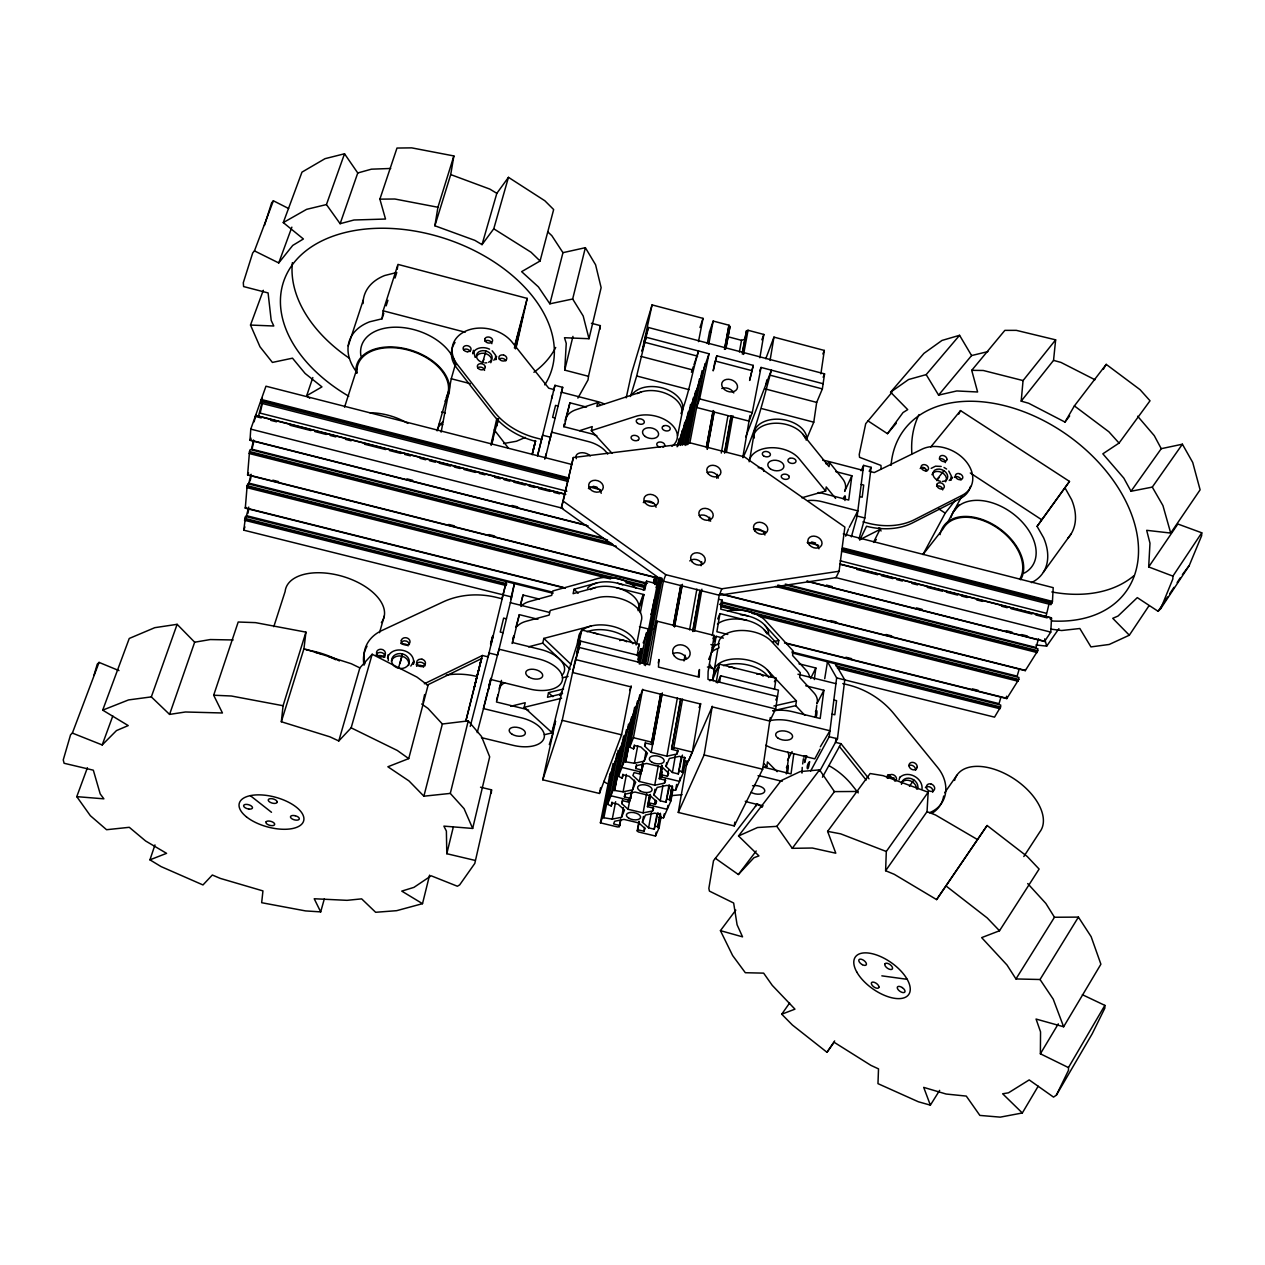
<?xml version="1.0" encoding="UTF-8"?>
<svg xmlns="http://www.w3.org/2000/svg" width="1265" height="1265" viewBox="0 0 1265 1265"><rect width="100%" height="100%" fill="white"/><g stroke="black" fill="none" stroke-linecap="round" stroke-linejoin="round"><path stroke-width="1.5" d="M1038.17 1086.224L1022.326 1112.979L1002.655 1093.782L1008.458 1092.833L1029.188 1079.915L1053.524 1097.103L1056.354 1095.19L1068.514 1070.269L1068.451 1067.581L1040.383 1053.792L1040.542 1031.861L1036.067 1019.052L1063.628 1026.769L1100.898 964.215L1091.126 936.638L1078.413 917.109L1054.472 917.252L1015.953 978.952L1006.987 964.989L981.656 937.618L999.508 930.771L1039.118 869.055L1027.164 856.437L987.111 825.507L936.606 899.605L894.244 874.305L885.611 870.731L886.306 851.487L928.162 792.206L883.081 775.651L870.114 773.532L827.61 831.374L835.801 853.211L812.351 848.024L792.27 848.325L776.837 826.361L757.529 827.516L738.523 835.975L758.937 855.899L753.956 857.717L738.365 874.526L715.389 858.318L713.492 860.738L708.859 888.362L709.412 891.098L733.653 903.02L737.084 924.778L742.539 936.843L720.433 930.645L735.803 910.104M1172.908 576.128L1148.683 566.941L1177.841 524.01L1201.75 532.802L1172.908 576.128L1172.829 579.022L1160.732 608.623L1158.108 611.295L1137.298 597.633L1118.007 616.055L1112.741 618.316L1129.329 635.204L1149.031 605.698M1201.75 532.802L1201.639 535.696L1189.274 565.487L1160.732 608.623M839.675 563.921L1051.089 617.731L1051.025 618.838L1051.531 618.079L839.913 564.237M841.51 551.208L1051.009 604.654L1052.448 601.413L1053.207 587.656L843.265 533.941M807.149 581.378L1044.542 641.497L1050.756 632.12L1051.531 618.079M1148.683 566.941L1149.98 543.207L1146.675 530.32L1170.71 533.071L1200.106 489.824L1192.721 462.468L1182.396 444.205L1161.254 448.68L1131.005 491.263L1123.81 478.107L1102.843 453.819L1119.051 443.082L1150.027 400.784L1140.081 389.683L1106.211 364.367L1074.38 405.907L1064.972 422.067L1028.698 403.282L1021.203 401.132L1023.053 380.575L1055.643 339.842L1016.333 330.355L1004.853 330.371L971.726 370.329L977.608 391.992L956.799 390.948L938.583 395.107L926.186 374.614L959.566 335.304L971.599 355.56L938.583 395.107M577.884 398.111L588.051 379.88L588.478 376.306L564.728 370.123L566.246 343.368L564.49 337.723L589 338.72L601.128 287.661L595.594 264.796L585.363 247.687L562.957 252.668L549.864 303.821L572.666 298.999L585.363 247.687M885.611 870.731L927.039 811.656L928.162 792.206M1044.542 641.497L1044.621 640.375L1044.115 641.118L806.943 581.062M1045.981 616.64L1049.27 602.788M719.848 593.823L1025.267 670.656L1037.774 650.732L1037.885 648.724L785.802 584.983M1025.267 670.656L1025.33 669.549L1024.856 670.26L721.635 593.965M784.474 643.015L1006.782 698.596L1018.784 679.463L1018.91 677.471L721.888 602.867M470.248 726.379L489.081 653.025L497.604 655.112L511.74 596.985L243.781 530.177L245.552 516.5L553.042 593.269M565.423 588.241L245.299 508.182L247.149 485.697L247.829 483.768L645.941 583.782M656.899 577.978L247.592 474.992L249.521 451.526L250.217 449.581L607.548 539.918M588.114 525.908L249.996 440.299L250.77 429.12L265.966 386.205L571.543 464.397M586.201 525.149L250.312 440.094L250.375 439.208L249.996 440.299M245.552 516.5L245.299 520.089L248.746 507.091M480.526 787.209L491.547 789.85L474.802 863.41L459.669 884.883L457.392 886.243L431.159 875.791L413.955 887.366L401.764 891.113L422.51 903.669L429.578 875.143M786.213 643.126L1006.402 698.185L1006.545 696.209M1006.782 698.596L1006.861 697.505L1006.402 698.185M824.717 678.72L827.484 661.737L836.655 677.898L994.527 717.144L1000.568 707.009L1000.71 705.048L792.222 652.993M261.238 417.924L255.514 416.47L255.577 415.568L565.597 494.441M565.613 494.204L255.894 415.394L254.059 421.878M567.985 481.443L260.701 403.076L261.27 399.471L568.902 477.996M491.31 792.965L491.547 789.85M806.722 755.695L804.635 762.526L805.742 755.727M1021.203 401.132L1053.539 360.383L1055.643 339.842M475.023 860.39L446.798 853.717L446.387 831.058L443.873 826.124L472.667 828.448L464.065 808.651L450.293 793.408L423.886 796.191L408.99 780.932L387.881 766.764L408.722 758.605L428.044 685.393L416.944 677.091L372.179 654.242L351.148 727.834L338.783 740.958L329.928 736.831L281.336 721.746L283.075 705.728L305.94 632.136L255.498 622.633L238.199 622.016L213.674 695.228L222.45 712.986L185.465 711.989L169.573 714.409L151.326 696.889L128.54 699.924L102.702 710.139L128.208 725.588L116.475 730.585L102.196 744.943L72.374 733.083L70.571 734.775L63.25 759.933L64.104 763.269L93.325 770.179L100.204 793.914L103.872 798.832L76.77 796.65L87.412 767.744M388.086 654.748L388.308 660.567M281.336 721.746L303.964 648.66L305.94 632.136M599.91 329.248L600.353 325.627L591.403 323.271M835.991 738.428L835.501 742.349L841.004 743.693L869.023 778.813M819.641 771.255L837.462 738.776L844.767 679.906L835.295 663.682M859.014 538.811L864.833 517.986L871.111 467.323L863.6 465.378L861.085 470.738M810.644 771.002L829.192 736.752L836.655 677.898M851.377 536.866L857.18 516.025L863.6 465.378M848.515 528.849L845.716 536.186M839.09 571.258L844.862 527.094L744.358 456.855L690.911 443.05L573.345 457.519L561.296 507.929L663.382 581.188L719.216 595.23L835.991 577.631L839.09 571.258L721.841 588.794L665.754 574.674L563.194 501.146L573.345 457.519M805.726 685.772L823.879 690.279L820.194 718.504L792.696 711.721A28.368 15.37 8.2 0 0 772.773 710.851M835.659 471.56L851.883 475.767L848.704 500.055L823.262 493.508A26.312 16.524 7.7 0 0 818.139 492.528M815.213 717.192L816.763 705.459M802.231 767.396L801.978 773.121M802.69 763.965L803.386 758.794M814.312 679.558L815.862 667.999L799.021 663.809M793.803 753.687L791.02 773.88L764.677 767.46M786.324 773.88L788.19 760.534M804.777 715.263L795.748 705.664L796.412 700.921L767.302 669.881M801.836 497.778L825.65 491.026L826.219 486.946L835.612 498.426M825.824 463.717L829.603 462.626L829.034 466.643L802.801 434.18M356.904 372.416A62.206 39.863 18.2 0 1 369.76 321.769L382.014 318.812L383.153 310.81L397.969 264.401L527.205 298.398L516.041 347.891M397.257 269.255L397.732 266.014M687.101 761.245L678.277 812.446L734.238 825.919L762.684 769.231L770.29 717.524M774.449 689.346L776.077 678.23L719.295 664.141L712.258 680.475M806.153 440.157L813.774 422.178L816.684 402.397L822.361 388.908L824.559 373.871L648.392 327.493L644.154 341.518M820.89 373.839L824.337 350.437L773.959 337.123L765.784 358.707M763.08 767.333L766.796 766.558L767.476 761.909L777.153 771.682M686.342 765.673L712.148 706.866L769.784 721.066L775.682 708.969L778.434 690.121L720.655 675.795L717.587 682.863M764.756 625.116L778.781 640.422L778.117 644.913L764.06 629.606M734.238 825.919L734.823 822.123M549.864 303.821L538.416 286.902L521.623 271.659L540.076 261.001L553.659 209.547L544.836 200.755L508.467 177.337L493.761 228.791L482.028 244.619L474.865 240.366L434.875 225.771L437.927 207.254L453.866 155.943L411.694 147.863L396.989 148.052L379.88 199.143L385.509 219.035L353.994 219.999L340.127 223.699L326.449 204.566L344.523 153.777L325.01 158.678L301.971 172.135L283.281 222.593L303.394 238.974L292.737 245.426L278.743 262.946L254.455 250.881L252.7 252.953L243.291 282.728L243.607 286.57L268.085 292.927L271.2 320.424L273.793 326.006L250.502 325.058L263.31 290.286M719.595 682.199L720.655 675.795M742.966 457.709C756.344 429.61 763.269 399.724 771.413 370.155L745.749 436.82M678.277 812.446L704.115 754.952L712.258 706.234M716.211 682.61L719.295 664.141M766.163 383.801L766.811 379.911M770.053 360.462L773.959 337.123M434.875 225.771L450.72 174.586L453.866 155.943M717.714 649.451L713.745 672.964A29.048 16.255 9.1 0 1 740.658 659.002A29.048 16.255 9.1 0 1 771.207 677.075M749.781 459.195L753.197 438.939A26.755 17.473 8.7 0 1 776.109 423.206A26.755 17.473 8.7 0 1 805.457 438.67M682.436 755.094L678.293 773.927L672.411 772.488L666.007 766.432L669.359 758.51L679.352 756.344L685.314 757.798L683.875 761.135L688.271 761.388L692.366 752.09L700.668 703.53M712.306 635.536L719.295 594.74M742.903 456.823L750.003 415.394M759.87 357.758L763.854 334.45L748.042 330.276L746.476 330.798L742.46 351.749M654.179 629.211L657.152 621.21L714.266 635.473L708.1 671.683L707.973 679.337L777.501 696.541L775.809 700.004M698.486 341.629L703.024 318.369L652.076 304.897L642.035 351.275L646.273 337.281L709.017 353.773L699.624 398.902L696.635 407.488L749.022 421.103L752.28 412.627L761.04 367.435L823.12 383.738M708.669 659.413L714.551 645.45L716.101 636.295L723.374 638.098M746.982 620.388L719.959 613.62L716.875 631.725L727.755 634.445M718.647 599.278L722.236 600.179L720.718 609.129L747.71 615.897M671.984 786.103L671.304 789.993L675.605 790.245L683.448 772.362L685.472 760.692M675.605 790.245L676.617 784.427M678.293 773.927L681.361 756.423M680.175 777.501L679.495 781.375L661.532 777.026M698.217 676.538L699.434 669.533L699.245 677.17L658.448 667.082L658.954 659.492L658.29 663.002M753.244 365.395L749.623 380.401L753.244 365.395L716.844 355.829L715.642 359.26M683.448 772.362L682.009 772.014L684.539 757.245M667.92 805.441L667.224 809.331L649.657 805.093M645.34 742.27L644.628 746.144L651.175 752.359L666.924 756.185L676.917 754.003L677.597 750.129M673.043 789.075L671.003 800.729L669.596 800.397L671.304 790.672M669.596 800.397L672.284 786.087M671.003 800.729L663.508 817.807L659.318 817.538L659.998 813.664M661.184 816.178L659.112 827.816L657.737 827.484L659.808 815.846M676.917 754.003L678.23 750.951L671.604 749.339L680.602 698.913M692.698 631.045L699.94 590.312M724.481 452.601L731.043 415.758M657.737 827.484L660.441 813.237M671.604 749.339L680.823 699.482M692.92 631.567L700.162 590.818M724.703 453.044L731.265 416.185M742.318 354.089L746.476 330.798M642.889 763.174L640.549 774.148L634.065 772.583L632.895 775.508L639.347 781.485L654.732 785.201L664.473 783.161L665.706 780.252L659.239 778.687L661.832 776.299L660.393 775.951L660.947 774.654L667.43 776.22L668.458 770.401M672.174 747.995L673.644 748.358L682.578 699.071M694.643 631.14L701.901 589.221M726.347 452.554L732.894 415.679M743.599 354.421L748.042 330.276M654.985 789.154L653.942 794.989L660.235 800.808L665.991 802.2L669.074 784.727M663.508 817.807L664.204 813.933M665.991 802.2L669.754 785.47M672.411 772.488L675.494 754.999M661.231 777.738L662.275 771.919M666.924 756.185L677.376 697.885M684.001 660.962L685.045 655.128M689.567 629.875L696.889 589.063M701.063 565.74L701.775 561.85M709.08 521.038L709.776 517.164M716.749 478.297L717.445 474.407M721.287 453.028L727.897 416.106M739.408 351.97L741.496 340.317L745.022 339.131M643.474 816.431L642.399 822.25L648.597 827.848L654.226 829.207L657.009 813.695M666.007 766.432L666.702 762.558M654.226 829.207L657.958 812.636M660.235 800.808L663.002 785.28M664.473 783.161L665.153 779.272M639.015 821.222L637.212 830.931L638.319 831.927L655.507 836.039L656.203 832.149M654.732 785.201L658.259 765.799M648.597 827.848L651.412 812.351M622.459 799.67L621.716 803.544L628.057 809.284L643.094 812.889L652.582 810.976L653.278 807.086M654.464 804.303L655.175 800.429M659.239 778.687L661.69 765.119M659.792 777.39L661.88 765.768M652.582 810.976L653.768 808.193L647.443 806.675L649.957 804.414L648.55 804.066L649.072 802.832L655.397 804.366L656.108 800.492M660.393 775.951L662.148 766.258M660.947 774.654L662.338 766.89M647.443 806.675L649.577 795.021M647.965 805.441L649.736 795.717M648.55 804.066L650.305 794.388M637.212 830.931L637.718 829.745L643.917 831.231L644.628 827.342M649.072 802.832L650.479 795.084M662.338 692.904L653.025 743.33L651.554 742.966L660.836 693.726M673.407 625.843L680.934 585.126M706.423 447.43L713.254 410.587M724.734 348.523L729.051 325.247L713.191 321.057L709.523 331.873L707.293 343.527M651.175 752.359L661.943 694.09M674.324 626.46L682.025 585.331M707.151 449.375L714.077 411.346M725.525 349.33L730.016 326.449L728.751 326.117L724.434 349.377M674.514 626.981L682.388 584.335M707.451 448.601L714.251 411.773M726.078 347.78L730.016 326.449M637.718 829.745L639.157 821.981M643.094 812.889L646.652 793.519M639.347 781.485L642.604 764.028M641.07 772.852L639.631 772.504L640.216 771.065L641.655 771.413L643.11 763.665M641.655 771.413L643.268 764.297M620.894 819.657L619.297 826.646L617.652 826.978L600.401 822.835L602.472 817.522L612.276 819.135L621.574 817.253L624.499 810.011L618.158 804.287L612.434 802.911L611.232 805.979L607.564 804.35L613.066 790.198L623.092 791.843L632.642 789.834L635.694 782.244L629.243 776.299L623.392 774.876L622.127 778.101L618.395 776.41L624.151 761.577L634.413 763.269L644.217 761.135L646.02 751.457M651.554 742.966L660.536 694.501M673.454 624.689L680.633 585.916M706.487 446.324L712.954 411.425M632.642 789.834L634.477 780.141M640.549 774.148L641.276 770.274M642.003 766.416L642.715 762.542M441.121 432.14L451.273 378.757L455.59 363.64M634.413 763.269L637.718 745.812M621.716 803.544L622.839 800.745L629.164 802.279L629.907 798.389M628.057 809.284L631.346 791.843M642.193 770.116L635.694 768.535L636.422 764.661M629.164 802.279L629.67 801.03L628.262 800.698L628.816 799.322L630.223 799.654L631.678 791.922M630.223 799.654L632.184 790.672M623.092 791.843L626.428 774.401M644.217 761.135L647.427 753.181L640.865 746.982L634.872 745.512L633.559 748.896L629.749 747.141L633.401 737.701L642.683 689.251M647.506 664.062L663.461 580.73M689.805 443.145L705.032 363.688M708.732 344.317L713.191 321.057M657.152 621.21L649.688 664.9L579.323 647.49L575.211 660.235L562.213 720.338L542.78 779.809L599.436 793.455L621.574 734.823L631.14 685.867M630.729 798.421L624.372 796.887L625.116 793.013M633.559 748.896L634.303 745.006M619.297 826.646L620.783 818.882M621.574 817.253L623.424 807.56M631.615 717.097L621.89 767.412L639.932 771.776M642.098 662.907L658.575 577.757M684.397 444.221L693.378 397.763M612.276 819.135L615.644 801.725M624.151 761.577L634.635 707.277M643.237 662.67L659.713 577.33M685.171 445.454L695.655 391.154M622.127 778.101L622.886 774.227M625.59 761.941L636.058 707.625M644.264 664.963L661.073 577.678M686.848 443.841L698.043 385.651M625.875 761.198L637.465 701.063M644.549 664.204L660.994 578.832M686.753 444.964L699.45 379.01M629.749 747.141L639.805 694.754M645.403 665.643L662.18 578.311M687.907 444.426L702.059 370.692M620.34 747.441L610.9 795.764L628.531 800.002M638.066 656.614L638.825 652.74M679.558 444.015L682.199 430.495M613.066 790.198L623.629 735.961M637.987 662.006L640.612 648.803M653.436 582.959L654.195 579.085M680.238 445.438L684.76 422.194M680.965 413.623C689.188 393.383 692.145 371.736 698.596 351.022L693.932 364.873M611.232 805.979L611.975 802.105M614.474 790.53L625.021 736.309M639.331 662.702L641.956 649.135M654.764 583.292L655.507 579.417M681.867 443.825L686.769 418.636M614.743 789.834L626.412 729.779M639.22 663.904L642.241 648.407M654.653 584.462L656.155 576.714M681.772 444.964L688.16 412.026M618.395 776.41L628.547 724.086M640.201 664.014L646.225 633.006M655.618 584.557L657.12 576.808M682.689 445.027L690.579 404.341M600.401 822.835L610.141 773.405M602.472 817.522L613.114 763.364M636.722 643.822L641.197 621.099A28.953 16.619 11.7 0 0 628.942 602.014A28.953 16.619 11.7 0 0 596.985 597.839L550.212 610.473L549.152 615.09L526.24 621.257A28.447 15.892 12.8 0 0 517.132 626.428M677.597 435.856L681.566 415.647A26.913 17.678 12 0 0 668.632 394.68A26.913 17.678 12 0 0 637.244 393.605M603.864 817.854L615.122 761.071M615.612 760.66L616.941 753.845M607.564 804.35L618.174 750.161M677.645 446.339L679.163 438.591M637.117 655.317L639.284 644.264L581.758 629.986L561.992 691.797L551.888 732.672L555.556 721.271L542.78 779.809M511.74 596.985L514.412 583.56L510.665 598.946M640.327 612.608L643.901 594.55L616.593 587.703M656.076 587.513L657.389 583.877L646.542 581.157L644.77 590.075L617.526 583.228M599.436 793.455L600.575 787.779M497.714 695.434L497.778 694.849M422.984 702.122L424.629 694.532M581.758 629.986L576.587 653.894L580.698 641.118L639.236 655.618L637.908 659.223M630.476 396.498L636.69 375.99L648.392 327.493M629.606 690.516L630.95 686.879L572.571 672.506L580.698 641.118M626.207 397.858L631.599 373.128L652.076 304.897M563.558 688.982L548.52 692.682L547.492 697.3L562.545 693.615M596.732 583.007L574.073 589.237L573.092 593.68L595.783 587.466M490.915 444.869L496.829 418.462M498.015 419.917L496.639 426.115L498.568 418.778M253.538 439.983L251.482 449.107L603.263 538.052M258.471 416.28L261.713 403.804M252.146 448.68L253.806 441.39M260.29 412.627L262.361 403.456M248.066 486.076L251.103 474.264M250.138 480.906L250.944 477.348M247.829 513.495L248.62 510.032M515.456 348.919L522.809 316.266L514.396 348.002M480.763 661.595L481.443 658.78L481.206 659.808M475.624 681.93L477.158 675.81M476.241 679.7L474.249 687.701M551.714 732.372L524.153 707.341L525.212 702.723L510.57 706.313M570.215 669.264L542.748 643.11L543.824 638.414L590.961 626.033M612.07 453.344L591.324 430.653L592.257 426.59L579.576 430.685M565.502 419.411A26.391 16.983 13.5 0 1 576.176 409.654L597.76 402.555L596.843 406.524L640.896 392.071M588.478 376.306L600.353 325.627M497.445 696.651L496.592 700.162M513.052 639.394L513.859 635.694L513.068 638.493M563.984 426.368L564.601 423.585L563.7 426.811M537.941 619.281L519.314 614.648L512.641 642.573L540.867 649.546A28.716 15.718 12.7 0 1 562.039 675.289M586.549 407.109L569.93 402.808L564.206 426.779L590.281 433.5A26.628 16.872 13.4 0 1 596.859 435.793M472.667 828.448L489.682 756.834L481.522 736.483L468.256 720.876L442.355 724.007L427.981 708.416L421.688 703.988M501.272 682.041L496.481 702.012L523.489 708.606A27.482 14.389 12.6 0 1 528.675 710.171M520.753 604.528L523.03 595.009L539.143 599.025M535.048 442.956L534.542 444.964M490.899 678.325L490.219 681.123M533.877 447.478L534.194 446.26L532.533 452.981M446.798 853.717L453.297 827.057M564.728 370.123L572.95 336.379M487.325 692.524L483.42 708.574L521.37 717.808A27.561 14.326 12.6 0 1 544.061 738.08A27.561 14.326 12.6 0 1 513.258 745.354L481.412 737.637M545.357 457.977L562.688 387.327L554.956 385.319L553.501 391.043M716.844 355.829L713.191 370.851L715.041 360.968L751.347 370.503M550.56 437.247L542.685 435.223L537.483 455.969L554.956 385.319M489.808 682.499L489.144 685.235L489.95 682.183M512.056 643.49L512.578 641.355M477.364 675.004L477.569 674.134M533.545 448.933L534.368 445.501M450.293 793.408L468.256 720.876M491.136 643.774L491.626 641.829M488.986 686.99C491.864 675.194 486.187 697.869 488.733 688.049M465.726 721.445L481.19 659.413M534.004 447.13L535.522 440.9L533.593 448.775M480.842 661.216L476.272 679.526M492.148 639.711L493.018 636.516M533.561 448.743L532.375 453.471M474.992 684.697L474.359 687.259M475.434 682.894L476.067 680.333M475.94 680.728L476.399 678.862M476.826 677.107L478.549 670.466M479.783 665.295L481.554 658.433M476.605 678.167L477.126 676.111M490.535 644.091L492.433 636.485M490.061 681.471L490.788 678.562M532.186 454.688L535.554 440.615M465.805 721.271L482.408 655.491L488.084 656.883L506.348 581.552L502.015 598.535M490.978 644.707L491.421 642.905M551.556 398.681L552.552 394.775M423.886 796.191L442.355 724.007M490.883 643.664L492.828 636.089M561.217 393.036L562.688 387.327M899.099 779.904L899.81 777.184M544.756 459.179L546.227 453.55M548.773 443.746L551.793 432.171L588.431 441.596A26.707 16.84 13.4 0 1 607.722 454.088M477.205 732.609L499.043 649.198L538.7 658.97A28.81 15.654 12.7 0 1 562.198 680.87A28.81 15.654 12.7 0 1 529.845 689.046L491.057 679.542M653.546 582.311L654.906 577.109M653.673 582.975L655.507 576.049M514.823 345.139L527.205 298.398M491.342 444.995L498.236 418.889M478.803 669.264L479.166 667.857M565.06 421.071L569.93 402.808M520.5 604.385L523.03 595.009M499.438 687.907L501.478 680.396M515.883 627.298L519.314 614.648M398.475 668.22L402.428 653.879M485.886 350.99L482.692 362.533A7.954 5.977 13.5 0 1 477.253 353.33A7.954 5.977 13.5 0 1 489.508 352.761A7.954 5.977 13.5 0 1 488.622 362.249M400.009 663.35L401.985 656.203A8.871 7.432 9.9 0 1 408.611 665.453M482.961 362.185L483.768 359.307M154.978 844.909L149.934 859.836L161.066 866.588L202.969 884.947L212.33 875.016L220.3 878.4L262.946 890.908L261.665 902.704L305.529 910.911L320.693 911.891L324.33 898.862M561.296 507.929L563.194 501.146M379.532 632.658L384.307 615.913M437.121 430.859L448.221 391.96M338.783 740.958L359.861 667.888L372.179 654.242M482.028 244.619L496.829 193.339L508.467 177.337M93.958 675.32L97.263 664.157L99.065 662.401L118.989 670.608M1000.979 697.031L999.034 703.64L791.937 651.918M1019.116 669.391L1017.123 676.143L721.256 601.808M1038.565 638.809L1035.988 647.474L785.296 584.082M264.464 225.423L271.627 202.874L273.382 200.787L288.626 208.519M382.014 318.812L383.785 313.246M386.157 305.845L387.928 300.279M395.012 278.031L396.783 272.481L384.702 275.517A61.131 40.29 18.7 0 0 363.055 303.584M273.793 626.681L285.147 591.451A51.201 27.862 16.4 0 1 345.045 577.125A51.201 27.862 16.4 0 1 381.397 622.586M344.539 407.172L357.015 368.447M549.295 744.563L552.947 733.241M348.207 345.946L363.292 300.011M699.988 327.493L703.024 318.369M691.433 372.305L693.299 366.739M309.672 398.175L306.699 395.708L312.819 377.555M243.781 530.177L244.92 526.888M677.107 446.766L709.017 353.773M169.573 714.409L194.668 642.209L210.275 639.552L233.139 639.964M340.127 223.699L357.758 172.973L344.523 153.777M245.299 508.182L245.679 507.123L245.616 507.929L563.526 587.434M247.592 474.992L248.588 472.825M728.751 326.117L729.051 325.247M250.312 440.094L251.008 438.149M255.514 416.47L255.894 415.394M260.701 403.076L262.408 398.285M643.332 590.186L646.542 581.157M638.382 608.07L642.857 595.467M151.326 696.889L177.132 624.325L194.668 642.209M638.145 610.726L643.901 594.55M657.104 576.872L656.82 577.662L249.822 475.245M654.353 599.531L651.175 614.616L651.744 613.066M102.196 744.943L112.806 715.974M278.743 262.946L291.867 227.147M637.924 647.965L639.284 644.264M663.382 581.188L665.754 574.674M643.158 642.873L648.645 629.037L639.457 626.744M638.841 655.697L641.387 648.771M102.702 710.139L129.251 638.461L154.773 627.677L177.132 624.325M761.862 339.811L763.854 334.45M72.374 733.083L99.065 662.401M254.455 250.881L273.382 200.787M759.759 370.835L761.04 367.435M609.477 776.789L642.588 689.741L700.589 704.02L699.071 707.546M624.372 796.887L625.511 794.056L635.046 792.048L650.305 795.732L656.598 801.551L655.397 804.366M635.694 768.535L636.864 765.562L646.668 763.443L662.275 767.222L668.679 773.279L667.43 776.22M644.628 746.144L645.846 743.061L652.471 744.69L653.025 743.33M719.216 595.23L721.841 588.794M822.867 353.994L824.337 350.437M720.765 603.737L722.236 600.179M717.761 618.917L719.959 613.62M712.954 638.635L714.266 635.473M823.151 377.255L824.559 373.871M713.903 641.545L716.101 636.295M642.399 822.25L645.45 815.04L654.922 813.126L660.63 814.502L659.318 817.538M653.942 794.989L657.12 787.431L666.861 785.391L672.695 786.814L671.304 789.993M673.644 748.358L673.976 747.599L692.366 752.09M643.917 831.231L645.071 828.559L638.872 822.962L623.945 819.388L614.648 821.254L613.572 823.958L619.787 825.46M682.009 772.014L679.716 770.654M655.507 836.039L659.112 827.816M387.517 657.863C391.834 644.091 416.454 649.736 413.386 664.188L414.003 661.089L410.809 666.07M844.704 491.247L851.883 475.767M869.419 470.896L871.111 467.323M774.417 681.709L776.077 678.23M849.242 527.331L857.844 510.87L822.108 501.683A26.391 16.492 7.7 0 0 808.382 500.513M859.726 540.139L866.525 526.256A65.132 49.019 24.8 0 0 912.887 522.714L960.467 498.41A32.305 24.003 26.4 0 0 970.492 486.377M873.562 542.226L880.535 528.296M810.565 678.514L815.862 667.999M958.744 414.098L960.53 410.603L1069.494 481.412L1037.094 526.366L1043.625 537.783A60.499 40.021 36 0 1 1031.418 582.627M787.542 760.36L792.096 751.6M816.89 703.751L823.879 690.279M803.607 757.071L804.319 755.743M923.086 554.276L945.224 513.131L954.917 500.814M820.337 746.793L829.951 730.759L791.368 721.24A28.447 15.306 8.3 0 0 769.753 720.686M820.02 749.165L814.802 758.858L777.026 749.607A28.447 15.306 8.3 0 1 765.784 745.227M947.438 522.761L961.985 495.975M822.44 777.216L841.004 743.693M1068.451 1067.581L1104.851 1005.375L1082.381 994.701M1056.354 1095.19L1092.248 1033.711L1104.867 1008.094L1104.851 1005.375M1103.349 369.254L1106.211 364.367M1040.383 1053.792L1058.299 1023.844M1037.094 526.366L1069.494 481.412M1015.953 978.952L1040.036 979.505L1078.413 917.109M789.597 1003.019L781.738 1014.214L792.412 1025.03L826.978 1052.274L834.141 1042.281L870.921 1065.367L878.511 1068.878L877.973 1083.646L918.358 1101.768L930.376 1105.151L939.642 1090.367M891.825 392.514L865.719 423.664L859.235 454.467L859.552 457.313L880.946 465.425L881.183 469.252M1023.812 856.531L1039.846 831.896A50.236 28.716 33.8 0 0 1011.241 777.058A50.236 28.716 33.8 0 0 954.616 780.41M1050.203 619.091L1051.089 617.731M1158.108 611.295L1167.611 596.922M1169.73 593.728L1173.952 587.34M1177.13 582.564L1180.292 577.773M1182.411 574.579L1189.274 565.487M936.606 899.605L987.111 825.507M826.978 1052.274L834.647 1040.921M1035.972 644.96L1046.693 646.13L1058.916 628.673M944.655 792.76L956.909 775.224M1131.005 491.263L1152.289 487.104L1182.396 444.205M909.456 786.308L913.836 779.936M1043.372 572.239L1070.949 534.146M867.664 420.676L887.461 433.674L903.036 412.548L907.717 409.623L890.592 392.197L923.956 353.362L941.982 340.443L959.566 335.304M792.27 848.325L834.441 791.621L858.097 791.463M776.837 826.361L819.578 769.863L834.441 791.621M738.365 874.526L756.185 850.997M1064.972 422.067L1069.668 415.932M738.523 835.975L781.074 780.632L800.255 771.571L819.578 769.863M715.389 858.318L757.387 803.844L762.226 807.228M922.944 554.56L943.137 528.77A45.919 30.044 36.1 0 1 996.741 527.521A45.919 30.044 36.1 0 1 1019.622 579.37M755.426 806.358L757.387 803.844M952.956 512.594L959.028 504.846M936.669 479.799L943.959 470.722M936.685 480.605L939.12 477.569M873.909 542.464L876.329 539.475M930.692 447.067L960.53 410.603M887.461 433.674L896.3 423.222M493.84 360.272L496.576 356.335L495.833 359.75L495.469 355.022L492.117 350.769M899.605 777.611C907.622 769.642 922.865 777.849 922.058 788.712M949.193 480.463L952.434 477.221L950.79 480.32L951.233 475.735L948.75 471.039M890.592 392.197L908.555 379.532L926.186 374.614M931.182 468.35L935.562 466.168L941.192 466.437M306.699 395.708L321.958 386.884L305.118 373.46L292.5 358.185L272.402 362.423L259.989 346.784L250.502 325.058M283.281 222.593L306.62 209.342L326.449 204.566M860.311 539.443L880.677 529.102M424.328 683.78L482.408 655.491M427.175 685.124L481.633 658.575M1129.329 635.204L1109.247 644.454L1090.952 646.905L1079.836 628.515L1061.651 630.523L1050.804 629.116M525.323 437.39L516.452 441.248L503.549 443.556M149.934 859.836L166.569 853.337L145.617 840.988L129.283 827.31L106.56 829.714L90.353 815.704L76.77 796.65M781.738 1014.214L794.958 1009.154L772.267 985.372L763.633 973.133L745.322 972.722L732.625 955.534L720.433 930.645M619.739 640.612L620.593 640.296A4.412 2.483 11.4 0 1 626.634 641.798M591.324 430.653L635.71 416.375A27.15 17.568 12 0 1 670.118 423.158A27.15 17.568 12 0 1 671.952 446.324M357.758 172.973L371.404 169.178L390.727 168.466M422.51 903.669L396.657 910.673L375.642 912.286L361.648 898.862L347.021 900.332L314.21 898.751L320.693 911.891M528.533 646.826L542.748 643.11M562.34 677.819L568.08 676.395M773.168 641.798L778.781 640.422M971.599 355.56L987.933 351.591M524.153 707.341L561.581 698.248M544.33 734.712L551.603 733.02M773.895 705.997L796.412 700.921M773.2 710.724L795.748 705.664M1022.326 1112.979L1000.251 1117.137L979.869 1115.414L966.286 1096.091L946.078 1094.019L923.703 1087.378L930.376 1105.151M758.194 467.734L758.747 467.639A4.032 2.577 9.1 0 1 762.621 468.635A4.032 2.577 9.1 0 1 763.712 471.244M709.507 680.633L713.365 679.985M670.529 795.701L682.104 794.673M379.88 199.143L394.87 199.016L437.927 207.254M971.726 370.329L983.285 370.487L1023.053 380.575M213.674 695.228L231.368 696.003L283.075 705.728M881.847 975.853L907.195 979.316M827.61 831.374L840.656 833.841L886.306 851.487M655.523 826.235L658.021 826.82M667.351 799.085L669.897 799.701M782.197 781.327L763.317 776.726A27.229 14.026 8.7 0 0 758.02 775.73M763.127 805.852L750.177 802.722A27.229 14.026 8.7 0 1 745.243 801.251M562.213 720.338L621.574 734.823M633.401 737.701L651.855 742.207M704.115 754.952L762.684 769.231M576.65 659.824L775.682 708.969M829.192 736.752L837.462 738.776M502.363 598.851L496.797 597.475A73.117 61.005 13.5 0 0 443.066 601.934L381.54 630.682A37.112 31.008 9.9 0 0 365 663.698M842.822 683.574L848.214 684.903A71.899 58.996 29.2 0 1 893.881 713.729L937.634 767.46A36.226 29.569 32.3 0 1 929.348 812.747M510.348 602.693L549.358 612.386M797.946 674.229L835.928 683.669M707.435 667.003L713.144 668.426M506.443 618.806L503.628 618.111L500.228 632.057L503.043 632.753M833.856 699.988L836.576 700.668L834.805 714.788L832.07 714.108M845.937 657.247L851.693 658.686M972.374 688.872L978.13 690.311M246.786 515.772L552.631 592.162M244.888 518.397L506.727 583.75M835.959 665.928L1000.568 707.009M244.841 519.203L506.538 584.509M837.525 667.098L1000.125 707.688M244.461 520.263L506.269 585.584M837.383 668.189L1000.046 708.779M710.898 644.549L714.551 645.45M272.829 480.178L278.569 481.617M448.711 524.437L454.451 525.876M488.859 534.542L494.599 535.981M830.71 620.562L836.434 622.016M886.038 634.492L891.762 635.931M249.079 483.167L647.474 583.276M247.149 485.697L645.561 585.742M719.564 604.322L1018.784 679.463M247.102 486.535L612.734 578.342M626.143 581.71L645.276 586.517M721.24 605.587L738.491 609.92M751.916 613.288L1018.309 680.175M246.722 487.61L610.6 578.943M625.922 582.801L645.071 587.608M720.971 606.647L736.214 610.473M759.079 616.213L1018.246 681.282M250.77 429.12L562.878 508.324M835.533 577.504L1050.756 632.12M406.951 478.866L412.69 480.32M511.977 505.462L517.701 506.917M826.44 585.11L832.18 586.565M916.398 607.896L922.138 609.351M1006.339 630.682L1012.079 632.136M1021.646 634.556L1027.386 636.01M249.521 451.526L610.948 542.875M777.864 585.047L1037.774 650.732M249.458 452.411L612.592 544.156M777.516 585.822L1037.284 651.459M249.079 453.487L616.182 546.227M775.445 586.454L1037.221 652.582M842.727 547.887L1052.448 601.413M261.207 400.373L568.665 478.834M842.348 548.678L1051.958 602.172M260.827 401.448L568.412 479.925M593.253 486.266L597.064 487.231M811.703 541.989L815.514 542.97M842.205 549.785L1051.895 603.279M588.984 486.804L600.432 489.729M644.328 500.924L653.879 503.359M753.908 528.865L765.341 531.79M807.228 542.479L818.661 545.389M259.641 412.991L566.831 491.2M840.213 560.79L1046.171 613.24M270.805 420.359L276.545 421.814M289.938 425.23L310.969 430.574M314.795 431.555L326.275 434.464M330.102 435.445L335.842 436.899M345.408 439.334L351.132 440.789M364.526 444.205L385.572 449.549M389.399 450.53L400.863 453.439M404.689 454.42L410.429 455.874M419.996 458.309L425.736 459.78M429.562 460.745L435.302 462.199M439.113 463.18L450.593 466.105M454.42 467.07L460.16 468.524M463.986 469.505L475.466 472.43M479.293 473.395L485.017 474.849M494.583 477.284L500.323 478.755M504.15 479.72L509.89 481.174M513.716 482.155L525.196 485.08M529.007 486.045L534.747 487.499M538.574 488.48L550.054 491.405M553.88 492.37L559.62 493.824M856.674 569.392L877.641 574.737M881.452 575.702L892.884 578.611M896.695 579.576L902.404 581.03M911.939 583.45L917.647 584.904M927.182 587.34L942.425 591.214M946.236 592.178L957.668 595.088M961.479 596.052L967.187 597.507M976.722 599.942L982.431 601.397M1001.485 606.235L1007.209 607.69M1011.02 608.655L1031.971 613.999M1035.782 614.964L1047.214 617.873M857.18 516.025L864.833 517.986M441.564 411.979L445.359 412.943M541.626 439.382L536.376 438.038A66.476 50.41 15.3 0 1 493.84 411.346L457.361 364.51A33.238 24.952 13.5 0 1 466.848 330.608A33.238 24.952 13.5 0 1 512.23 342.309L548.741 388.197L553.88 389.525M862.951 521.86L868.043 523.172A65.258 49.05 24.8 0 0 914.484 519.646L962.127 495.342A32.368 24.019 26.4 0 0 965.369 460.618A32.368 24.019 26.4 0 0 921.964 449.202L874.241 472.557L869.245 471.26M561.502 392.229L597.586 401.59A26.312 17.014 13.5 0 1 604.085 403.883M862.967 470.359L827.769 461.235A26.012 16.666 7.6 0 0 822.724 460.27M558.134 406.081L555.541 405.401L552.615 417.387L555.224 418.051M861.196 484.4L863.71 485.064L862.192 497.208L859.647 496.56M451.273 378.757L470.327 383.674M636.69 375.99L689.077 389.667M762.004 408.674L813.774 422.178M383.153 310.81L465.204 332.205M699.624 398.902L752.28 412.627M645.166 342.404L697.584 356.161M770.559 375.31L822.361 388.908M640.928 356.382L692.935 369.997M765.293 388.94L816.684 402.397M709.523 331.873L710.788 332.205M727.96 336.743L741.496 340.317M1053.539 360.383L1060.94 362.407L1094.968 379.753M303.964 648.66L351.275 663.73L359.861 667.888M489.571 349.187C483.989 346.404 475.118 347.1 472.731 353.741L473.426 350.326L475.102 357.331M450.72 174.586L489.84 189.102L496.829 193.339M927.039 811.656L935.562 815.008L977.181 839.375M351.148 727.834L397.257 750.445L408.722 758.605M944.022 467.481L946.6 469.046M493.761 228.791L531.015 252.209L540.076 261.001M970.302 472.999L1041.269 519.472M938.851 508.941L945.224 513.131M603.705 781.359L606.915 783.525M1074.38 405.907L1108.883 431.792L1119.051 443.082M946.267 886.148L987.206 917.931L999.508 930.771M250.296 795.622L271.501 812.288M548.52 692.682L552.837 696.683M547.745 231.843L551.825 235.669L562.957 252.668M543.824 638.414L571.242 664.584M574.073 589.237L578.137 593.269M764.076 763.823L766.796 766.558M715.215 671.082L712.495 668.268A27.988 15.797 9.2 0 1 709.507 664.172M1027.702 883.571L1045.839 903.416L1054.472 917.252M597.76 402.555L600.306 405.401M1137.646 416.232L1154.281 435.666L1161.254 448.68M825.65 491.026L799.101 458.689A26.992 17.362 8.8 0 0 769.832 447.778A26.992 17.362 8.8 0 0 749.149 461.772M829.603 462.626L842.379 478.47A26.091 16.635 7.7 0 1 844.625 491.405M839.438 746.524L866.161 780.062M858.223 792.902L852.215 785.328A67.851 57.194 29.9 0 0 829.287 765.847M494.267 429.847L508.498 448.221M1040.036 979.505L1053.239 999.192L1063.628 1026.769M878.985 527.758L881.073 531M572.666 298.999L583.197 316.013L589 338.72M1152.289 487.104L1162.93 505.557L1170.71 533.071M1065.272 488.369L1071.629 499.691A59.487 40.464 35.7 0 1 1067.707 538.337M1044.716 638.857L1046.693 646.13M942.678 489.934L942.631 489.144A3.89 2.91 26.6 0 0 936.559 486.203M576.366 458.673A8.017 5.044 13.4 0 1 580.145 452.886A8.017 5.044 13.4 0 1 590.249 455.922M485.033 341.171A3.953 2.957 13.6 0 1 489.239 340.759A3.953 2.957 13.6 0 1 491.864 343.685M477.648 367.846A4.001 3.02 13.4 0 1 481.902 367.419A4.001 3.02 13.4 0 1 484.542 370.392M499.216 359.086A3.969 2.989 14 0 1 501.905 358.343L502.932 358.501A3.969 2.989 14 0 1 505.874 360.81M463.528 349.804A3.985 2.989 13 0 1 467.259 349.235L468.24 349.583A3.985 2.989 13 0 1 470.201 351.543M455.036 342.483A33.159 24.936 13.5 0 0 456.712 367.941L493.097 414.714A66.349 50.379 15.3 0 0 535.538 441.343M437.089 430.053A31.499 24.415 12.9 0 1 442.687 422.004M348.776 396.23A141.158 92.234 18.6 0 1 295.567 260.732A141.158 92.234 18.6 0 1 473.98 250.407A141.158 92.234 18.6 0 1 544.788 384.892M442.734 424.613A141.158 92.234 18.6 0 1 438.765 424.36M555.699 347.432A139.403 92.883 18.9 0 1 533.909 372.29M349.488 358.327A139.403 92.883 18.9 0 1 292.373 262.646M360.936 356.034A49.24 31.562 18.2 0 1 396.056 327.192A49.24 31.562 18.2 0 1 452.427 356.445M453.344 358.201A49.24 31.562 18.2 0 1 455.748 365.285M486.772 362.755A7.954 5.977 13.5 0 1 484.748 362.849M491.974 440.536A25.205 19.528 12.9 0 1 491.848 443.952M492.702 439.176A25.253 19.544 12.9 0 1 492.196 442.544M476.067 357.299A7.954 5.977 13.5 0 1 486.329 353.852A7.954 5.977 13.5 0 1 490.788 362.723M355.924 372.811A48.291 30.581 18.1 0 1 411.615 350.373A48.291 30.581 18.1 0 1 445.011 401.116M356.967 373.27A47.232 29.917 18.1 0 1 408.358 350.12A47.232 29.917 18.1 0 1 446.26 397.463M369.965 412.754A48.386 29.395 17.5 0 1 407.82 423.395M662.939 447.162A4.048 2.609 11.7 0 0 664.125 443.651L663.445 443.05A4.048 2.609 11.7 0 0 658.575 442.228A4.048 2.609 11.7 0 0 656.962 445.059L657.42 445.739A4.048 2.609 11.7 0 0 659.935 447.178M632.626 393.984A26.865 17.694 12.1 0 1 665.216 388.861A26.865 17.694 12.1 0 1 682.341 411.647M400.72 643.458A4.412 3.668 10.2 0 1 409.401 644.612M416.153 664.868A4.428 3.716 10.8 0 1 420.265 662.196L421.419 662.338A4.428 3.716 10.8 0 1 424.85 666.007M376.164 655.08A4.459 3.716 9 0 1 381.492 652.566L382.583 652.961A4.459 3.716 9 0 1 384.797 657.199M364.083 665.184A37.033 30.977 9.9 0 1 367.04 646.209M446.324 675.036A68.943 59.028 12.7 0 1 476.889 676.475M416.58 666.307A4.428 3.716 10.7 0 1 419.632 665.279L420.771 665.422A4.428 3.716 10.7 0 1 423.522 667.208M402.064 644.391A4.412 3.668 10.1 0 1 408.121 645.877M377.603 655.982A4.443 3.716 9 0 1 380.939 655.681L382.014 656.076A4.443 3.716 9 0 1 383.69 657.468M391.391 661.247A8.871 7.432 9.9 0 1 401.97 656.203M306.083 649.878A53.715 27.593 16 0 1 339.399 660.931M315.238 652.313A52.545 27.008 16 0 1 321.99 654.211M328.552 656.551A52.545 27.008 16 0 1 335.684 659.729M499.153 688.998A27.229 14.547 12.7 0 1 504.64 682.784M520.895 606.504A27.356 15.496 12.9 0 1 529.671 601.444L551.73 595.372L552.726 590.976L597.697 578.548A27.83 16.192 11.8 0 1 636.105 588.193M590.407 589.616A27.909 16.129 11.8 0 1 623.408 589.98A27.909 16.129 11.8 0 1 638.398 609.999M587.482 588.241A27.877 16.16 11.8 0 1 622.76 584.873M578.674 639.489A29.237 16.461 11.6 0 1 605.223 625.1A29.237 16.461 11.6 0 1 636.168 644.96M577.646 644.217A29.285 16.429 11.6 0 1 580.255 636.074M586.976 631.741A29.285 16.429 11.6 0 1 632.848 643.743M593.538 633.18A4.428 2.498 11.9 0 1 597.839 634.239M559.778 695.434A27.957 15.038 11.7 0 1 561.913 691.923M843.249 498.805A7.859 1.186 -75.3 0 1 845.131 495.896A7.859 1.186 -75.3 0 1 844.925 500.529M939.278 458.926A3.858 2.846 26.2 0 1 943.326 459.337A3.858 2.846 26.2 0 1 945.335 462.626M920.193 468.509A3.874 2.894 25.9 0 1 923.545 467.86L924.478 468.208A3.874 2.878 25.9 0 0 925.411 468.461M926.881 470.975A3.874 2.894 25.9 0 0 924.478 468.208L923.545 467.702A3.874 2.878 25.9 0 1 922.786 467.085M954.395 477.395A3.874 2.878 26.8 0 1 956.751 476.605L957.716 476.747A3.874 2.878 26.8 0 1 961.068 479.862M891.066 465.378A137.316 92.598 35.8 0 1 1007.462 406.429A137.316 92.598 35.8 0 1 1136.523 531.569A137.316 92.598 35.8 0 1 1051.5 620.941M1133.519 576.049A135.687 93.262 35.6 0 1 1051.832 591.957M911.875 453.771A135.687 93.262 35.6 0 1 919.038 414.572M951.074 517.274A47.88 31.672 36 0 1 1013.202 513.843A47.88 31.672 36 0 1 1024.176 573.14M940.385 481.317A7.748 5.756 26.4 0 1 933.586 471.45A7.748 5.756 26.4 0 1 945.951 472.446A7.748 5.756 26.4 0 1 942.298 481.475M931.957 474.66A7.748 5.756 26.4 0 1 941.887 472.541A7.748 5.756 26.4 0 1 945.556 481.807M940.053 534.668A46.947 30.708 36.1 0 1 992.566 524.169A46.947 30.708 36.1 0 1 1020.634 579.702M754.351 438.006A26.707 17.489 8.7 0 1 777.912 419.174A26.707 17.489 8.7 0 1 806.943 439.287M699.26 515.63A7.337 5.756 20.8 0 1 710.63 521.196M707.135 472.62A7.226 5.582 20.6 0 1 718.346 478.091M588.415 488.59A7.384 5.803 17.1 0 1 596.147 487.626A7.384 5.803 17.1 0 1 601.207 493.303M643.3 502.584A7.369 5.772 19 0 1 650.953 501.62A7.369 5.772 19 0 1 656.061 507.281M689.757 560.917A7.463 5.93 21.1 0 1 702.217 564.064M807.592 543.254A7.305 5.692 24.3 0 1 818.961 548.804M753.561 529.482A7.321 5.724 22.6 0 1 764.93 535.032M815.451 711.721A8.444 1.376 -76.2 0 1 816.447 716.401M786.419 767.665A8.096 1.265 -76.5 0 1 788.237 765.973A8.096 1.265 -76.5 0 1 787.336 773.279M752.517 785.755A8.159 4.206 8.7 0 1 763.238 788.079A8.159 4.206 8.7 0 1 762.004 793.645A8.159 4.206 8.7 0 1 751.062 792.285M908.744 765.625A4.317 3.51 31.9 0 1 913.283 765.942A4.317 3.51 31.9 0 1 915.465 769.895M887.303 778.339A4.333 3.558 31.6 0 1 891.066 777.39L892.11 777.769A4.333 3.542 31.5 0 0 894.213 778.07M894.75 781.058A4.333 3.558 31.6 0 0 892.11 777.769L891.082 777.184A4.333 3.542 31.5 0 1 889.169 774.607M925.411 787.668A4.333 3.526 32.9 0 1 928.051 786.577L929.127 786.703A4.333 3.526 32.9 0 1 932.669 792.27M943.674 796.033A36.147 29.538 32.3 0 1 931.957 813.3M888.283 778.228A4.348 3.558 31.6 0 1 892.758 774.607L893.802 775.002A4.348 3.558 31.6 0 1 895.762 780.964M915.67 769.974A4.317 3.51 32.2 0 1 916.319 769.326M901.471 784.332A8.681 7.084 32.3 0 1 910.8 778.497A8.681 7.084 32.3 0 1 917.694 788.949M887.492 777.374A4.317 3.526 31.6 0 1 887.919 774.639M901.297 782.845A8.665 7.084 32.3 0 1 910.563 780.932A8.665 7.084 32.3 0 1 916.666 789.123M787.874 752.169A26.897 14.263 8.6 0 1 787.937 759.632M809.584 676.981A27.024 15.164 8.3 0 0 806.121 670.276L792.57 655.476L793.202 651.032L765.436 620.641A27.656 16.002 9.2 0 0 727.501 611.122M717.413 624.056A27.735 15.955 9.2 0 1 744.595 619.866A27.735 15.955 9.2 0 1 766.906 633.797M712.337 647.712A27.957 15.812 9.2 0 1 719.232 643.616M711.562 652.266A27.988 15.797 9.2 0 1 718.457 648.186M740.499 614.664A27.688 15.971 9.2 0 1 768.614 633.591M816.921 703.482A28.099 15.528 8.2 0 0 813.711 692.587L799.686 677.376L800.334 672.727L771.571 641.481A28.779 16.413 9 0 0 736.704 630.776A28.779 16.413 9 0 0 719.089 647.712M713.555 680.617A29.095 16.224 9.1 0 1 719.105 667.73M723.533 665.659A29.095 16.224 9.1 0 1 768.772 677.487M729.004 667.208A4.396 2.467 9.3 0 1 734.997 668.695M756.707 674.087A4.38 2.451 8.8 0 1 763.127 676.222M721.777 388.513A8.096 6.056 20.2 0 1 733.795 392.956M673.138 653.625A8.887 7.305 21.7 0 1 686.357 658.464M809.584 761.783C807.608 775.714 805.41 765.119 809.584 761.783M485.254 366.977L485.175 367.767A4.001 3.02 13.4 0 1 480.494 369.68A4.001 3.02 13.4 0 1 477.427 365.759L477.759 365.032A4.001 3.02 13.4 0 1 482.107 363.846A4.001 3.02 13.4 0 1 485.254 366.977M484.827 339.036L484.748 339.811A3.969 2.957 13.6 0 0 487.879 342.894A3.969 2.957 13.6 0 0 492.18 341.74L492.512 341.028A3.969 2.957 13.6 0 0 489.46 337.17A3.969 2.957 13.6 0 0 484.827 339.036M401.321 640.327L401.211 641.292A4.428 3.684 10.2 0 0 409.512 643.332L409.907 642.446A4.428 3.684 10.2 0 0 406.587 637.845A4.428 3.684 10.2 0 0 401.321 640.327M917.204 767.112L916.983 768.013A4.317 3.51 31.8 0 1 912.761 769.721A4.317 3.51 31.8 0 1 909.061 766.068L909.013 765.104A4.317 3.51 31.8 0 1 913.456 762.495A4.317 3.51 31.8 0 1 917.204 767.112M878.954 987.064L878.811 987.633A4.412 2.151 35.2 0 1 874.099 987.064A4.412 2.151 35.2 0 1 871.49 982.731L871.885 982.336A4.412 2.151 35.2 0 1 876.202 983.3A4.412 2.151 35.2 0 1 878.954 987.064M946.963 459.511L946.758 460.223A3.858 2.862 26.2 0 1 942.994 461.472A3.858 2.862 26.2 0 1 939.642 458.373L939.595 457.582A3.858 2.862 26.2 0 1 943.564 455.621A3.858 2.862 26.2 0 1 946.963 459.511M937.08 484.179L936.875 484.922A3.906 2.91 26.6 0 0 940.306 488.875A3.906 2.91 26.6 0 0 944.307 486.851L944.259 486.045A3.906 2.91 26.6 0 0 940.891 482.914A3.906 2.91 26.6 0 0 937.08 484.179M884.994 963.772L884.788 964.325A4.491 2.23 35 0 0 887.366 968.168A4.491 2.23 35 0 0 891.872 969.322L892.331 968.943A4.491 2.23 35 0 0 889.959 964.547A4.491 2.23 35 0 0 884.994 963.772M277.177 802.089L276.972 802.595A4.586 2.135 15.3 0 1 272.481 803.164A4.586 2.135 15.3 0 1 268.354 800.555L268.259 799.97A4.586 2.135 15.3 0 1 272.955 798.879A4.586 2.135 15.3 0 1 277.177 802.089M266.203 821.712L265.935 822.203A4.507 2.056 15.2 0 0 269.825 825.349A4.507 2.056 15.2 0 0 274.647 824.48L274.632 823.926A4.507 2.056 15.2 0 0 270.757 821.333A4.507 2.056 15.2 0 0 266.203 821.712M663.983 425.72L663.192 426.084A4.095 2.656 11.6 0 0 662.797 429.309A4.095 2.656 11.6 0 0 667.43 430.938L668.394 430.748A4.095 2.656 11.6 0 0 669.58 427.175A4.095 2.656 11.6 0 0 663.983 425.72M638.082 440.173L637.307 440.52A4.048 2.609 12.3 0 1 631.757 439.097A4.048 2.609 12.3 0 1 632.864 435.555L633.797 435.381A4.048 2.609 12.3 0 1 638.414 436.994A4.048 2.609 12.3 0 1 638.082 440.173M789.929 458.325L789.091 458.673A4.064 2.625 8.4 0 0 788.475 461.804A4.064 2.625 8.4 0 0 793.013 463.417L793.993 463.243A4.064 2.625 8.4 0 0 795.464 459.748A4.064 2.625 8.4 0 0 789.929 458.325M930.898 783.968L929.822 783.826A4.348 3.542 32.9 0 0 926.454 786.609A4.348 3.542 32.9 0 0 929.174 790.894L930.234 791.289A4.348 3.542 32.9 0 0 934.677 788.633A4.348 3.542 32.9 0 0 930.898 783.968M422.004 659.223L420.85 659.081A4.443 3.716 10.8 0 0 418.984 666.023L420.075 666.418A4.443 3.716 10.8 0 0 425.34 663.872A4.443 3.716 10.8 0 0 422.004 659.223M381.113 656.756L379.959 656.598A4.459 3.716 9.1 0 1 376.638 651.949A4.459 3.716 9.1 0 1 381.983 649.419L383.074 649.815A4.459 3.716 9.1 0 1 381.113 656.756M959.36 473.648L958.396 473.505A3.89 2.878 26.8 0 0 955.407 475.656A3.89 2.878 26.8 0 0 957.874 479.214L958.823 479.561A3.89 2.878 26.8 0 0 962.792 477.569A3.89 2.878 26.8 0 0 959.36 473.648M925.474 470.801L924.509 470.643A3.89 2.894 25.9 0 1 921.11 466.738A3.89 2.894 25.9 0 1 925.126 464.745L926.075 465.093A3.89 2.894 25.9 0 1 928.526 468.667A3.89 2.894 25.9 0 1 925.474 470.801M503.628 355.086L502.6 354.927A3.985 2.989 14 0 0 498.995 356.967A3.985 2.989 14 0 0 501.098 360.509L502.078 360.857A3.985 2.989 14 0 0 506.696 358.975A3.985 2.989 14 0 0 503.628 355.086M467.291 351.717L466.247 351.559A4.001 2.989 13 0 1 463.211 347.669A4.001 2.989 13 0 1 467.892 345.788L468.856 346.151A4.001 2.989 13 0 1 470.944 349.678A4.001 2.989 13 0 1 467.291 351.717M295.172 815.719L294.018 815.53A4.538 2.087 14.9 0 0 290.491 816.779A4.538 2.087 14.9 0 0 293.496 819.562L294.634 819.91A4.538 2.087 14.9 0 0 299.315 818.85A4.538 2.087 14.9 0 0 295.172 815.719M248.715 809.015L247.561 808.778A4.57 2.103 15.5 0 1 243.639 805.552A4.57 2.103 15.5 0 1 248.541 804.698L249.664 805.078A4.57 2.103 15.5 0 1 252.447 807.924A4.57 2.103 15.5 0 1 248.715 809.015M902.214 987.57L901.202 987A4.459 2.182 34.7 0 0 897.423 987.048A4.459 2.182 34.7 0 0 899.178 990.716L900.095 991.412A4.459 2.182 34.7 0 0 904.886 991.934A4.459 2.182 34.7 0 0 902.214 987.57M862.351 964.657L861.37 964.056A4.428 2.182 35.4 0 1 858.982 959.708A4.428 2.182 35.4 0 1 863.853 960.467L864.738 961.194A4.428 2.182 35.4 0 1 866.225 964.831A4.428 2.182 35.4 0 1 862.351 964.657M637.607 423.237L636.912 422.621A4.095 2.672 12.3 0 1 638.05 419.015A4.095 2.672 12.3 0 1 643.648 420.454L644.106 421.15A4.095 2.672 12.3 0 1 642.509 424.06A4.095 2.672 12.3 0 1 637.607 423.237M788.696 475.767L788.063 475.166A4.032 2.577 8.5 0 0 783.225 474.343A4.032 2.577 8.5 0 0 781.391 477.111L781.786 477.775A4.032 2.577 8.5 0 0 787.257 479.182A4.032 2.577 8.5 0 0 788.696 475.767M763.538 455.795L762.89 455.194A4.064 2.641 9 0 1 764.297 451.684A4.064 2.641 9 0 1 769.832 453.123L770.243 453.803A4.064 2.641 9 0 1 768.424 456.633A4.064 2.641 9 0 1 763.538 455.795M645.197 436.472A8.143 5.266 12 0 0 658.433 435.207A8.143 5.266 12 0 0 648.059 427.776A8.143 5.266 12 0 0 645.197 436.472M528.849 677.028A8.634 4.696 12.7 0 0 542.606 676.237A8.634 4.696 12.7 0 0 531.205 669.232A8.634 4.696 12.7 0 0 528.849 677.028M512.183 734.301A8.27 4.301 12.6 0 0 525.291 733.684A8.27 4.301 12.6 0 0 514.333 727.169A8.27 4.301 12.6 0 0 512.183 734.301M246.469 816.874A33.364 15.37 15.2 0 0 301.876 824.005A33.364 15.37 15.2 0 0 266.061 795.353A33.364 15.37 15.2 0 0 246.469 816.874M394.443 666.212A8.887 7.432 9.9 0 0 409.069 663.145A8.887 7.432 9.9 0 0 397.827 653.784A8.887 7.432 9.9 0 0 394.443 666.212M770.195 468.73A8.096 5.202 8.8 0 0 783.636 467.544A8.096 5.202 8.8 0 0 773.737 460.27A8.096 5.202 8.8 0 0 770.195 468.73M708.194 473.743A7.258 5.582 20.6 0 0 720.354 474.249A7.258 5.582 20.6 0 0 712.986 465.283A7.258 5.582 20.6 0 0 708.194 473.743M700.272 517.085A7.369 5.756 20.8 0 0 712.638 517.543A7.369 5.756 20.8 0 0 705.174 508.34A7.369 5.756 20.8 0 0 700.272 517.085M692.097 561.802A7.495 5.946 21.1 0 0 704.684 562.198A7.495 5.946 21.1 0 0 697.11 552.758A7.495 5.946 21.1 0 0 692.097 561.802M645.292 503.059A7.4 5.787 19 0 0 657.768 503.533A7.4 5.787 19 0 0 650.4 494.346A7.4 5.787 19 0 0 645.292 503.059M590.028 488.97A7.432 5.803 17.1 0 0 602.614 489.476A7.432 5.803 17.1 0 0 595.341 480.273A7.432 5.803 17.1 0 0 590.028 488.97M754.984 531.031A7.353 5.74 22.6 0 0 767.238 531.458A7.353 5.74 22.6 0 0 759.664 522.255A7.353 5.74 22.6 0 0 754.984 531.031M809.394 544.899A7.337 5.692 24.3 0 0 821.538 545.326A7.337 5.692 24.3 0 0 813.885 536.107A7.337 5.692 24.3 0 0 809.394 544.899M778.149 738.222A8.539 4.586 8.3 0 0 792.317 737.59A8.539 4.586 8.3 0 0 781.912 730.87A8.539 4.586 8.3 0 0 778.149 738.222M856.785 972.042A32.637 16.034 35.1 0 0 905.645 997.152A32.637 16.034 35.1 0 0 883.65 958.032A32.637 16.034 35.1 0 0 856.785 972.042M723.311 388.418A8.128 6.056 20.3 0 0 736.91 389.146A8.128 6.056 20.3 0 0 728.624 379.279A8.128 6.056 20.3 0 0 723.311 388.418M651.775 762.115A7.527 3.921 10.3 0 0 664.03 761.593A7.527 3.921 10.3 0 0 654.448 755.743A7.527 3.921 10.3 0 0 651.775 762.115M628.784 818.202A7.195 3.574 10.5 0 0 640.454 817.823A7.195 3.574 10.5 0 0 631.235 812.399A7.195 3.574 10.5 0 0 628.784 818.202M640.011 790.815A7.353 3.748 10.4 0 0 651.965 790.356A7.353 3.748 10.4 0 0 642.573 784.727A7.353 3.748 10.4 0 0 640.011 790.815M674.387 656.013A8.95 7.337 21.7 0 0 689.425 656.314A8.95 7.337 21.7 0 0 680.412 644.802A8.95 7.337 21.7 0 0 674.387 656.013"/></g></svg>
